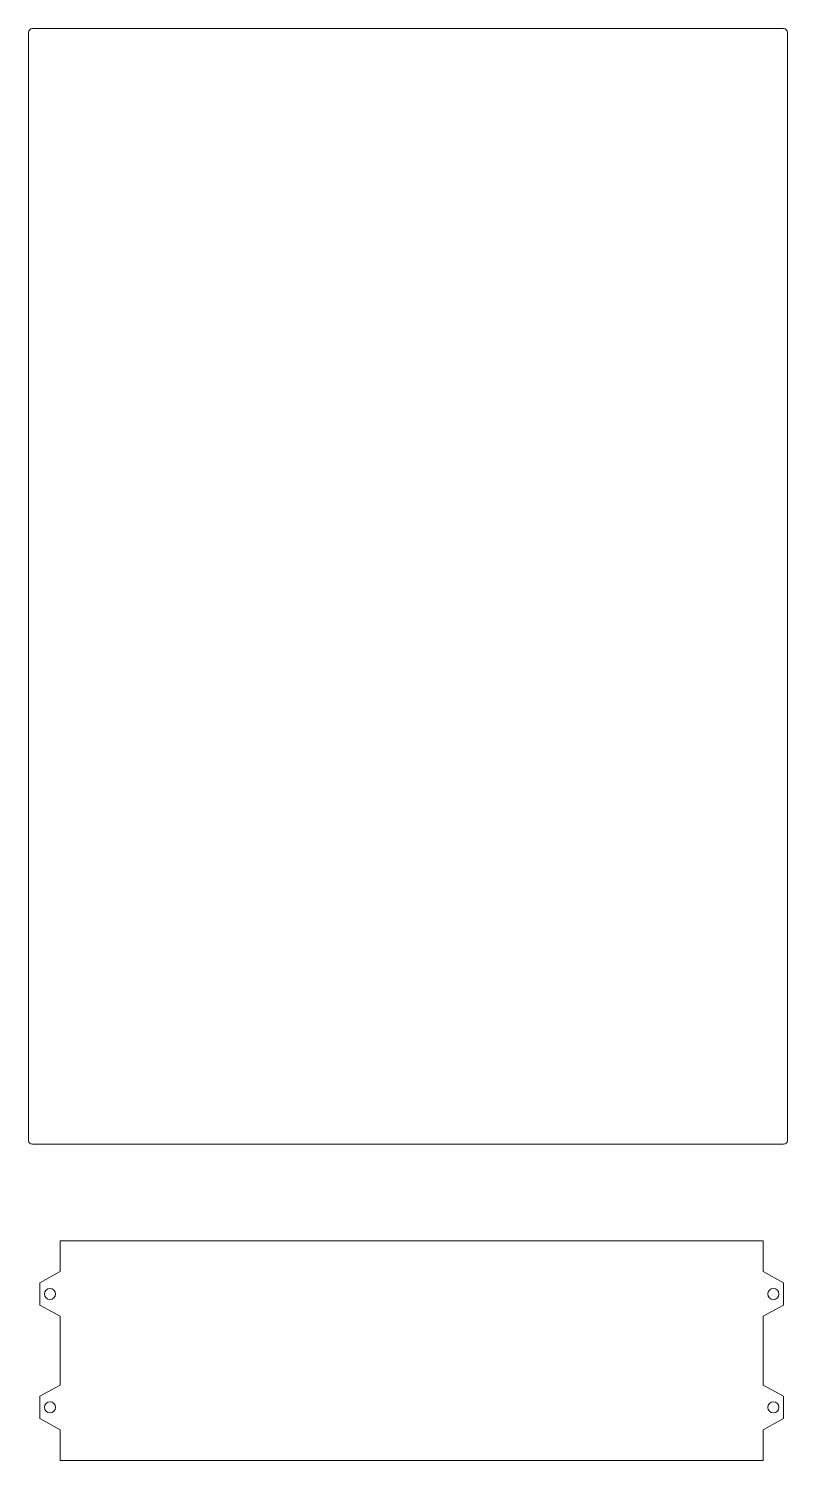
# Model space of a CAD drawing. Header units: millimetres. Extents: x -97 to 107, y -220 to 165.
import ezdxf

# ---------------------------------------------------------------- set-up
doc = ezdxf.new("R2010")
doc.units = ezdxf.units.MM
doc.header["$MEASUREMENT"] = 0
doc.layers.add('Layer 1', color=7, linetype='Continuous')

msp = doc.modelspace()

# ---------------------------------------------------------------- linework, layer by layer
at = {"layer": 'Layer 1', "color": 250, "lineweight": 18}
for centre in [(-90.9009, -174.8901), (103.5991, -174.8901), (-90.9009, -205.3901), (103.5991, -205.3901)]:
    msp.add_ellipse(centre, major_axis=(0, 1.5), ratio=1, dxfattribs=at)
for points, knots in [([(-95.651, 165.3543), (-95.651, 165.3543), (106.3489, 165.3543), (106.3489, 165.3543), (106.3489, 165.3543), (106.899, 165.3543), (107.3489, 164.9043), (107.3489, 164.3543), (107.3489, 164.3543), (107.3489, 164.3543), (107.3489, -133.6458), (107.3489, -133.6458), (107.3489, -133.6458), (107.3489, -134.1958), (106.899, -134.6458), (106.3489, -134.6458), (106.3489, -134.6458), (106.3489, -134.6458), (-95.651, -134.6458), (-95.651, -134.6458), (-95.651, -134.6458), (-96.2011, -134.6458), (-96.6511, -134.1958), (-96.6511, -133.6458), (-96.6511, -133.6458), (-96.6511, -133.6458), (-96.6511, 164.3543), (-96.6511, 164.3543), (-96.6511, 164.3543), (-96.6511, 164.9043), (-96.2011, 165.3543), (-95.651, 165.3543)], [0, 0, 0, 0, 0.11111111, 0.11111111, 0.11111111, 0.11111111, 0.22222222, 0.22222222, 0.22222222, 0.22222222, 0.33333333, 0.33333333, 0.33333333, 0.33333333, 0.44444444, 0.44444444, 0.44444444, 0.44444444, 0.55555556, 0.55555556, 0.55555556, 0.55555556, 0.66666667, 0.66666667, 0.66666667, 0.66666667, 0.77777778, 0.77777778, 0.77777778, 0.77777778, 1, 1, 1, 1]), ([(-88.1509, -160.6401), (-88.1509, -160.6401), (100.8491, -160.6401), (100.8491, -160.6401), (100.8491, -160.6401), (100.8491, -160.6401), (100.8491, -168.8901), (100.8491, -168.8901), (100.8491, -168.8901), (100.8491, -168.8901), (106.3491, -171.8901), (106.3491, -171.8901), (106.3491, -171.8901), (106.3491, -171.8901), (106.3491, -177.8901), (106.3491, -177.8901), (106.3491, -177.8901), (106.3491, -177.8901), (100.8491, -180.8901), (100.8491, -180.8901), (100.8491, -180.8901), (100.8491, -180.8901), (100.8491, -199.3901), (100.8491, -199.3901), (100.8491, -199.3901), (100.8491, -199.3901), (106.3491, -202.3901), (106.3491, -202.3901), (106.3491, -202.3901), (106.3491, -202.3901), (106.3491, -208.3901), (106.3491, -208.3901), (106.3491, -208.3901), (106.3491, -208.3901), (100.8491, -211.3901), (100.8491, -211.3901), (100.8491, -211.3901), (100.8491, -211.3901), (100.8491, -219.6401), (100.8491, -219.6401), (100.8491, -219.6401), (100.8491, -219.6401), (-88.1509, -219.6401), (-88.1509, -219.6401), (-88.1509, -219.6401), (-88.1509, -219.6401), (-88.1509, -211.3901), (-88.1509, -211.3901), (-88.1509, -211.3901), (-88.1509, -211.3901), (-93.6509, -208.3901), (-93.6509, -208.3901), (-93.6509, -208.3901), (-93.6509, -208.3901), (-93.6509, -202.3901), (-93.6509, -202.3901), (-93.6509, -202.3901), (-93.6509, -202.3901), (-88.1509, -199.3901), (-88.1509, -199.3901), (-88.1509, -199.3901), (-88.1509, -199.3901), (-88.1509, -180.8901), (-88.1509, -180.8901), (-88.1509, -180.8901), (-88.1509, -180.8901), (-93.6509, -177.8901), (-93.6509, -177.8901), (-93.6509, -177.8901), (-93.6509, -177.8901), (-93.6509, -171.8901), (-93.6509, -171.8901), (-93.6509, -171.8901), (-93.6509, -171.8901), (-88.1509, -168.8901), (-88.1509, -168.8901), (-88.1509, -168.8901), (-88.1509, -168.8901), (-88.1509, -160.6401), (-88.1509, -160.6401)], [0, 0, 0, 0, 0.04761905, 0.04761905, 0.04761905, 0.04761905, 0.0952381, 0.0952381, 0.0952381, 0.0952381, 0.14285714, 0.14285714, 0.14285714, 0.14285714, 0.19047619, 0.19047619, 0.19047619, 0.19047619, 0.23809524, 0.23809524, 0.23809524, 0.23809524, 0.28571429, 0.28571429, 0.28571429, 0.28571429, 0.33333333, 0.33333333, 0.33333333, 0.33333333, 0.38095238, 0.38095238, 0.38095238, 0.38095238, 0.42857143, 0.42857143, 0.42857143, 0.42857143, 0.47619048, 0.47619048, 0.47619048, 0.47619048, 0.52380952, 0.52380952, 0.52380952, 0.52380952, 0.57142857, 0.57142857, 0.57142857, 0.57142857, 0.61904762, 0.61904762, 0.61904762, 0.61904762, 0.66666667, 0.66666667, 0.66666667, 0.66666667, 0.71428571, 0.71428571, 0.71428571, 0.71428571, 0.76190476, 0.76190476, 0.76190476, 0.76190476, 0.80952381, 0.80952381, 0.80952381, 0.80952381, 0.85714286, 0.85714286, 0.85714286, 0.85714286, 0.9047619, 0.9047619, 0.9047619, 0.9047619, 1, 1, 1, 1])]:
    msp.add_open_spline(points, degree=3, knots=knots, dxfattribs=at)

doc.saveas('drawing.dxf')
